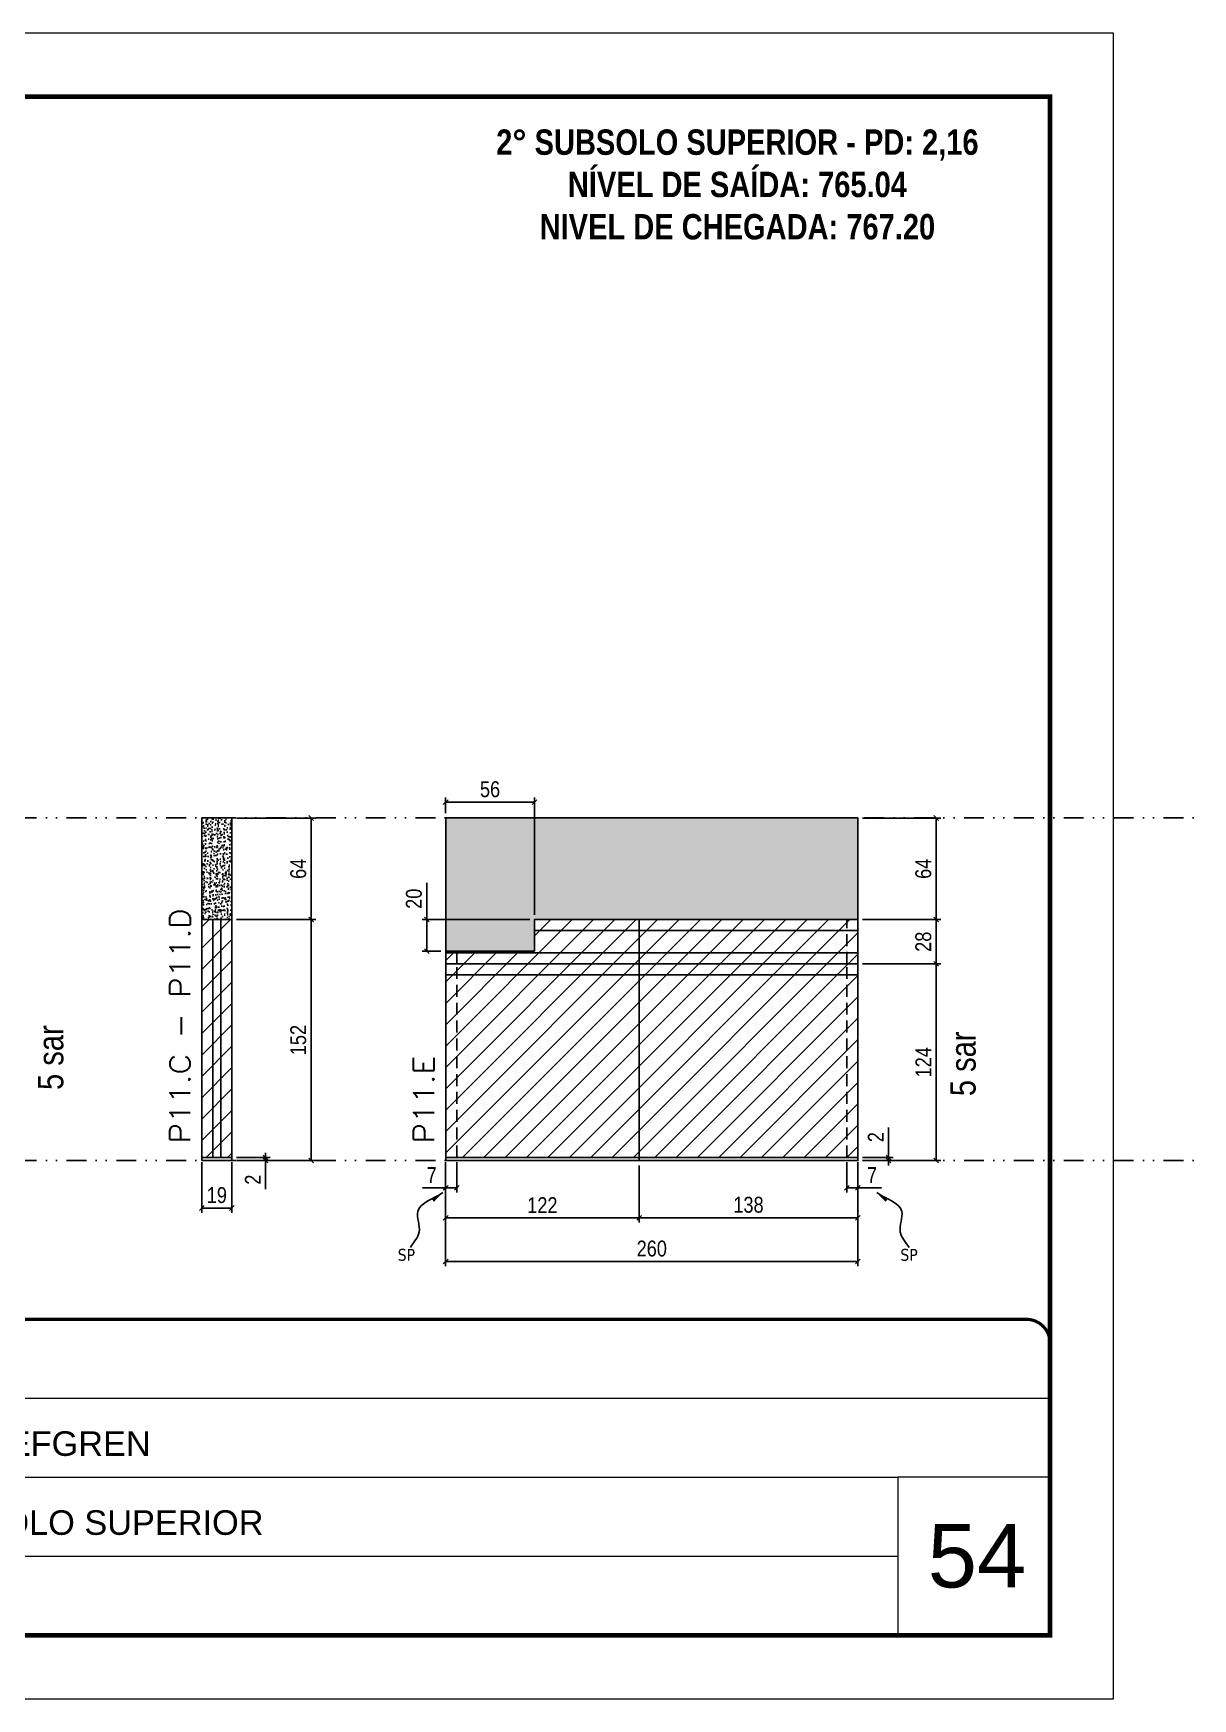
# Model space of a CAD drawing. Extents: x 13741 to 27878, y -21631 to 6985.
# Drawn here: x 16802 to 17533, y -8997 to -7947 of the extents above; entities that cross this region are included whole.
import ezdxf

# ---------------------------------------------------------------- set-up
doc = ezdxf.new("R2010")
doc.units = 0
for name, pattern in [('CONTINUO', [0]), ('DASHED', [0.75, 0.5, -0.25]), ('DIVIDE2', [0.625, 0.25, -0.125, 0, -0.125, 0, -0.125]), ('HIDDEN', [0.375, 0.25, -0.125])]:
    doc.linetypes.add(name, pattern=pattern)
for name, color, linetype, lineweight in [('CARIMBO', 255, 'Continuous', 9), ('Folhas', 255, 'Continuous', 9), ('Hachura', 251, 'Continuous', 9), ('SARRAFO DE PRESSAO', 251, 'DASHED', 9), ('Texto Seção', 7, 'Continuous', 15)]:
    doc.layers.add(name, color=color, linetype=linetype, lineweight=lineweight)
for name, color, linetype in [('COTA', 241, 'Continuous'), ('NOMENCLATURA', 7, 'Continuous'), ('Nível', 160, 'Continuous'), ('Painéis', 200, 'Continuous'), ('SARR_2.2x7', 40, 'Continuous'), ('Sarrafo de Pressão', 42, 'HIDDEN'), ('texto', 7, 'Continuous')]:
    doc.layers.add(name, color=color, linetype=linetype)
doc.styles.add('ARIAL', font='arial.ttf')
doc.styles.add('ARIAL_NARROW', font='ARIALN.TTF', dxfattribs={"height": 0.2})
doc.styles.add('COTA TECNICA', font='techl___.ttf', dxfattribs={"height": 10})
doc.styles.add('COTA TECNICA-50', font='techl___.ttf', dxfattribs={"height": 10})
doc.styles.add('REGUA-120', font='ROMANS.shx', dxfattribs={"height": 15})
doc.styles.add('ROMANC', font='techb___.ttf', dxfattribs={"height": 2.5})
doc.styles.get("Standard").update_dxf_attribs({"font": 'arial.ttf'})
doc.styles.add('Tecnologia', font='')
doc.styles.get('Tecnologia').set_extended_font_data('Forgotten Futurist')
doc.dimstyles.new('COTA PAINEL-50', dxfattribs={"dimtxt": 10, "dimasz": 3, "dimexe": 3, "dimexo": 3, "dimgap": 3, "dimtad": 1, "dimdec": 1, "dimzin": 12, "dimdsep": 46, "dimtxsty": 'COTA TECNICA-50', "dimblk1": 'OBLIQUE', "dimblk2": 'OBLIQUE', "dimsah": 1, "dimcen": 0.9, "dimclrd": 4, "dimclre": 4, "dimclrt": 240, "dimadec": 1, "dimazin": 3, "dimtfac": 1, "dimtdec": 1, "dimtmove": 0, "dimatfit": 3, "dimfxl": 1, "dimtolj": 1, "dimtzin": 12, "dimarcsym": 0})
doc.dimstyles.new('PAINEL', dxfattribs={"dimtxt": 10, "dimasz": 3, "dimexe": 3, "dimexo": 3, "dimgap": 3, "dimtad": 1, "dimdec": 1, "dimzin": 12, "dimdsep": 46, "dimtxsty": 'COTA TECNICA', "dimblk1": 'OBLIQUE', "dimblk2": 'OBLIQUE', "dimsah": 1, "dimcen": 0.9, "dimclrd": 4, "dimclre": 4, "dimclrt": 240, "dimadec": 1, "dimazin": 3, "dimtfac": 1, "dimtdec": 1, "dimtmove": 0, "dimatfit": 3, "dimfxl": 1, "dimtolj": 1, "dimtzin": 12, "dimarcsym": 0})
doc.dimstyles.get("Standard").update_dxf_attribs({"dimtxt": 0.18, "dimasz": 0.18, "dimexe": 0.18, "dimexo": 0.0625, "dimgap": 0.09, "dimtad": 0, "dimtih": 1, "dimtoh": 1, "dimdec": 4, "dimzin": 0, "dimdsep": 46, "dimtxsty": 'Standard', "dimcen": 0.09, "dimadec": 0, "dimazin": 0, "dimtfac": 1, "dimtdec": 4, "dimtofl": 0, "dimtmove": 0, "dimatfit": 3, "dimfxl": 1, "dimtolj": 1, "dimtzin": 0, "dimarcsym": 0})

# ---------------------------------------------------------------- blocks, each defined once
blk = doc.blocks.new('9999999999')
at = {"color": 30, "linetype": 'CONTINUO'}
for p, q in [((98564.6, 34230.2), (98564.6, 34429.4)), ((98564.6, 34379.6), (99584, 34379.6)), ((98564.6, 34329.8), (99488, 34329.8)), ((99584, 34329.8), (99488, 34329.8)), ((99488, 34329.8), (99488, 34230.2)), ((98564.6, 34280), (99488, 34280))]:
    blk.add_line(p, q, dxfattribs=at)
at = {"color": 30, "linetype": 'CONTINUO', "const_width": 2}
blk.add_lwpolyline([(99584, 34230.2), (99584, 34414.4, 0.414214), (99569, 34429.4), (98229, 34429.4, 0.414214), (98214, 34414.4), (98214, 34245.2, 0.414214), (98229, 34230.2), (99584, 34230.2)], format="xyb", dxfattribs=at)
at = {"layer": 'Folhas'}
blk.add_lwpolyline([(98139, 34190.2), (99624, 34190.2), (99624, 35240.2), (98139, 35240.2)], close=True, dxfattribs=at)
at = {"layer": 'Folhas', "color": 30, "const_width": 3}
blk.add_lwpolyline([(98214, 34230.2), (99584, 34230.2), (99584, 35200.2), (98214, 35200.2)], close=True, dxfattribs=at)
at = {"color": 7, "linetype": 'Continuous', "ltscale": 5, "style": 'ARIAL'}
for s, height, p in [('SKR', 15.48, (98837.7, 34393.1)), ('LEAF LOEFGREN', 15.483, (98837.7, 34343.3)), ('2° SUBSOLO SUPERIOR', 15.483, (98837.7, 34293.5)), ('NOVA SISTEMAS CONSTRUTIVOS', 11.059, (98263.2, 34267.2)), ('PILARES', 15.48, (98837.7, 34243.7))]:
    blk.add_text(s, height=height, dxfattribs=at).set_placement(p)
at = {"layer": 'Folhas', "color": 7, "style": 'Tecnologia', "width": 1.5}
for s, p in [('CLIENTE:', (98573.7, 34397.2)), ('OBRA:', (98573.7, 34347.3)), ('PAVIMENTO:', (98573.7, 34297.5)), ('PROJETO:', (98573.7, 34247.7))]:
    blk.add_text(s, height=14, dxfattribs=at).set_placement(p)
blk = doc.blocks.new('_Oblique')
at = {"color": 0, "linetype": 'ByBlock', "lineweight": -2}
blk.add_line((-0.5, -0.5), (0.5, 0.5), dxfattribs=at)
blk = doc.blocks.new('*D2138')
at = {"layer": 'COTA', "color": 4, "lineweight": -2, "transparency": 16777216}
for p, q in [((16908.5, -8658.5), (16908.5, -8690.4)), ((16927.5, -8658.5), (16927.5, -8690.4)), ((16908.5, -8687.4), (16927.5, -8687.4))]:
    blk.add_line(p, q, dxfattribs=at)
at = {"layer": 'Defpoints', "color": 0, "transparency": 16777216}
for p in [(16908.5, -8655.5), (16927.5, -8655.5), (16927.5, -8687.4)]:
    blk.add_point(p, dxfattribs=at)
at = {"layer": 'COTA', "color": 4, "lineweight": -2, "transparency": 16777216, "xscale": 3, "yscale": 3, "zscale": 3, "rotation": 180}
blk.add_blockref('_Oblique', (16908.5, -8687.4), dxfattribs=at)
at = {"layer": 'COTA', "color": 4, "lineweight": -2, "transparency": 16777216, "xscale": 3, "yscale": 3, "zscale": 3}
blk.add_blockref('_Oblique', (16927.5, -8687.4), dxfattribs=at)
at = {"layer": 'COTA', "color": 240, "transparency": 16777216, "insert": (16918, -8679.3), "char_height": 10, "attachment_point": 5, "style": 'COTA TECNICA'}
blk.add_mtext('\\A1;19', dxfattribs=at)
blk = doc.blocks.new('*D2139')
at = {"layer": 'COTA', "color": 4, "lineweight": -2, "transparency": 16777216}
for p, q in [((16930.5, -8655.5), (16951.7, -8655.5)), ((16930.5, -8657.5), (16951.7, -8657.5)), ((16948.7, -8655.5), (16948.7, -8652.5)), ((16948.7, -8655.5), (16948.7, -8657.5)), ((16948.7, -8657.5), (16948.7, -8675.6))]:
    blk.add_line(p, q, dxfattribs=at)
at = {"layer": 'Defpoints', "color": 0, "transparency": 16777216}
for p in [(16927.5, -8655.5), (16927.5, -8657.5), (16948.7, -8655.5)]:
    blk.add_point(p, dxfattribs=at)
at = {"layer": 'COTA', "color": 4, "lineweight": -2, "transparency": 16777216, "xscale": 3, "yscale": 3, "zscale": 3}
for p, rotation in [((16948.7, -8655.5), 270), ((16948.7, -8657.5), 90)]:
    blk.add_blockref('_Oblique', p, dxfattribs=dict(at, rotation=rotation))
at = {"layer": 'COTA', "color": 240, "transparency": 16777216, "insert": (16940.7, -8669.5), "char_height": 10, "attachment_point": 5, "rotation": 90, "style": 'COTA TECNICA-50'}
blk.add_mtext('\\A1;2', dxfattribs=at)
blk = doc.blocks.new('*D2140')
at = {"layer": 'COTA', "color": 4, "linetype": 'ByBlock', "lineweight": -2, "transparency": 16777216}
for p, q in [((16930.5, -8441.5), (16980.5, -8441.5)), ((16977.5, -8441.5), (16977.5, -8505.5)), ((16930.5, -8505.5), (16980.5, -8505.5))]:
    blk.add_line(p, q, dxfattribs=at)
at = {"layer": 'Defpoints', "color": 0, "linetype": 'ByBlock', "transparency": 16777216}
for p in [(16927.5, -8441.5), (16927.5, -8505.5), (16977.5, -8505.5)]:
    blk.add_point(p, dxfattribs=at)
at = {"layer": 'COTA', "color": 4, "linetype": 'ByBlock', "lineweight": -2, "transparency": 16777216, "xscale": 3, "yscale": 3, "zscale": 3}
for p, rotation in [((16977.5, -8441.5), 90), ((16977.5, -8505.5), 270)]:
    blk.add_blockref('_Oblique', p, dxfattribs=dict(at, rotation=rotation))
at = {"layer": 'COTA', "color": 240, "linetype": 'ByBlock', "transparency": 16777216, "insert": (16969.4, -8473.5), "char_height": 10, "attachment_point": 5, "rotation": 90, "style": 'COTA TECNICA'}
blk.add_mtext('\\A1;64', dxfattribs=at)
blk = doc.blocks.new('*D2141')
at = {"layer": 'COTA', "color": 4, "lineweight": -2, "transparency": 16777216}
for p, q in [((16930.5, -8505.5), (16980.5, -8505.5)), ((16977.5, -8657.5), (16977.5, -8505.5)), ((16930.5, -8657.5), (16980.5, -8657.5))]:
    blk.add_line(p, q, dxfattribs=at)
at = {"layer": 'Defpoints', "color": 0, "transparency": 16777216}
for p in [(16927.5, -8505.5), (16977.5, -8505.5), (16927.5, -8657.5)]:
    blk.add_point(p, dxfattribs=at)
at = {"layer": 'COTA', "color": 4, "lineweight": -2, "transparency": 16777216, "xscale": 3, "yscale": 3, "zscale": 3}
for p, rotation in [((16977.5, -8505.5), 90), ((16977.5, -8657.5), 270)]:
    blk.add_blockref('_Oblique', p, dxfattribs=dict(at, rotation=rotation))
at = {"layer": 'COTA', "color": 240, "transparency": 16777216, "insert": (16969.4, -8581.5), "char_height": 10, "attachment_point": 5, "rotation": 90, "style": 'COTA TECNICA-50'}
blk.add_mtext('\\A1;152', dxfattribs=at)
blk = doc.blocks.new('*D2149')
at = {"layer": 'COTA', "color": 4, "lineweight": -2, "transparency": 16777216}
for p, q in [((17062.3, -8658.5), (17062.3, -8724.1)), ((17322.3, -8658.5), (17322.3, -8724.1)), ((17322.3, -8721.1), (17062.3, -8721.1))]:
    blk.add_line(p, q, dxfattribs=at)
at = {"layer": 'Defpoints', "color": 0, "transparency": 16777216}
for p in [(17062.3, -8655.5), (17322.3, -8655.5), (17062.3, -8721.1)]:
    blk.add_point(p, dxfattribs=at)
at = {"layer": 'COTA', "color": 4, "lineweight": -2, "transparency": 16777216, "xscale": 3, "yscale": 3, "zscale": 3, "rotation": 180}
blk.add_blockref('_Oblique', (17062.3, -8721.1), dxfattribs=at)
at = {"layer": 'COTA', "color": 4, "lineweight": -2, "transparency": 16777216, "xscale": 3, "yscale": 3, "zscale": 3}
blk.add_blockref('_Oblique', (17322.3, -8721.1), dxfattribs=at)
at = {"layer": 'COTA', "color": 240, "transparency": 16777216, "insert": (17192.3, -8713), "char_height": 10, "attachment_point": 5, "style": 'COTA TECNICA'}
blk.add_mtext('\\A1;260', dxfattribs=at)
blk = doc.blocks.new('*D2150')
at = {"layer": 'COTA', "color": 4, "lineweight": -2, "transparency": 16777216}
for p, q in [((17315.3, -8658.5), (17315.3, -8677.7)), ((17322.3, -8660.5), (17322.3, -8677.7)), ((17315.3, -8674.7), (17322.3, -8674.7)), ((17322.3, -8674.7), (17337.1, -8674.7))]:
    blk.add_line(p, q, dxfattribs=at)
at = {"layer": 'Defpoints', "color": 0, "transparency": 16777216}
for p in [(17315.3, -8655.5), (17322.3, -8657.5), (17322.3, -8674.7)]:
    blk.add_point(p, dxfattribs=at)
at = {"layer": 'COTA', "color": 4, "lineweight": -2, "transparency": 16777216, "xscale": 3, "yscale": 3, "zscale": 3, "rotation": 180}
blk.add_blockref('_Oblique', (17315.3, -8674.7), dxfattribs=at)
at = {"layer": 'COTA', "color": 4, "lineweight": -2, "transparency": 16777216, "xscale": 3, "yscale": 3, "zscale": 3}
blk.add_blockref('_Oblique', (17322.3, -8674.7), dxfattribs=at)
at = {"layer": 'COTA', "color": 240, "transparency": 16777216, "insert": (17331.2, -8666.6), "char_height": 10, "attachment_point": 5, "style": 'COTA TECNICA-50'}
blk.add_mtext('\\A1;7', dxfattribs=at)
blk = doc.blocks.new('*D2151')
at = {"layer": 'COTA', "color": 4, "lineweight": -2, "transparency": 16777216}
for p, q in [((17062.3, -8660.5), (17062.3, -8677.7)), ((17069.3, -8658.5), (17069.3, -8677.7)), ((17062.3, -8674.7), (17047.6, -8674.7)), ((17069.3, -8674.7), (17062.3, -8674.7))]:
    blk.add_line(p, q, dxfattribs=at)
at = {"layer": 'Defpoints', "color": 0, "transparency": 16777216}
for p in [(17062.3, -8657.5), (17069.3, -8655.5), (17062.3, -8674.7)]:
    blk.add_point(p, dxfattribs=at)
at = {"layer": 'COTA', "color": 4, "lineweight": -2, "transparency": 16777216, "xscale": 3, "yscale": 3, "zscale": 3, "rotation": 180}
blk.add_blockref('_Oblique', (17062.3, -8674.7), dxfattribs=at)
at = {"layer": 'COTA', "color": 4, "lineweight": -2, "transparency": 16777216, "xscale": 3, "yscale": 3, "zscale": 3}
blk.add_blockref('_Oblique', (17069.3, -8674.7), dxfattribs=at)
at = {"layer": 'COTA', "color": 240, "transparency": 16777216, "insert": (17053.5, -8666.6), "char_height": 10, "attachment_point": 5, "style": 'COTA TECNICA-50'}
blk.add_mtext('\\A1;7', dxfattribs=at)
blk = doc.blocks.new('*D2152')
at = {"layer": 'COTA', "color": 4, "lineweight": -2, "transparency": 16777216}
for p, q in [((17341.6, -8655.5), (17341.6, -8636.7)), ((17325.3, -8655.5), (17344.6, -8655.5)), ((17325.3, -8657.5), (17344.6, -8657.5)), ((17341.6, -8657.5), (17341.6, -8655.5)), ((17341.6, -8657.5), (17341.6, -8660.5))]:
    blk.add_line(p, q, dxfattribs=at)
at = {"layer": 'Defpoints', "color": 0, "transparency": 16777216}
for p in [(17322.3, -8655.5), (17322.3, -8657.5), (17341.6, -8657.5)]:
    blk.add_point(p, dxfattribs=at)
at = {"layer": 'COTA', "color": 4, "lineweight": -2, "transparency": 16777216, "xscale": 3, "yscale": 3, "zscale": 3}
for p, rotation in [((17341.6, -8655.5), 270), ((17341.6, -8657.5), 90)]:
    blk.add_blockref('_Oblique', p, dxfattribs=dict(at, rotation=rotation))
at = {"layer": 'COTA', "color": 240, "transparency": 16777216, "insert": (17333.6, -8642.7), "char_height": 10, "attachment_point": 5, "rotation": 90, "style": 'COTA TECNICA-50'}
blk.add_mtext('\\A1;2', dxfattribs=at)
blk = doc.blocks.new('*D2153')
at = {"layer": 'COTA', "color": 4, "linetype": 'ByBlock', "lineweight": -2, "transparency": 16777216}
for p, q in [((17325.3, -8533.5), (17374.7, -8533.5)), ((17371.7, -8657.5), (17371.7, -8533.5)), ((17325.3, -8657.5), (17374.7, -8657.5))]:
    blk.add_line(p, q, dxfattribs=at)
at = {"layer": 'Defpoints', "color": 0, "linetype": 'ByBlock', "transparency": 16777216}
for p in [(17322.3, -8533.5), (17371.7, -8533.5), (17322.3, -8657.5)]:
    blk.add_point(p, dxfattribs=at)
at = {"layer": 'COTA', "color": 4, "linetype": 'ByBlock', "lineweight": -2, "transparency": 16777216, "xscale": 3, "yscale": 3, "zscale": 3}
for p, rotation in [((17371.7, -8533.5), 90), ((17371.7, -8657.5), 270)]:
    blk.add_blockref('_Oblique', p, dxfattribs=dict(at, rotation=rotation))
at = {"layer": 'COTA', "color": 240, "linetype": 'ByBlock', "transparency": 16777216, "insert": (17363.6, -8595.5), "char_height": 10, "attachment_point": 5, "rotation": 90, "style": 'COTA TECNICA'}
blk.add_mtext('\\A1;124', dxfattribs=at)
blk = doc.blocks.new('*D2154')
at = {"layer": 'COTA', "color": 4, "linetype": 'ByBlock', "lineweight": -2, "transparency": 16777216}
for p, q in [((17325.3, -8533.5), (17374.7, -8533.5)), ((17371.7, -8657.5), (17371.7, -8533.5)), ((17325.3, -8657.5), (17374.7, -8657.5))]:
    blk.add_line(p, q, dxfattribs=at)
at = {"layer": 'Defpoints', "color": 0, "linetype": 'ByBlock', "transparency": 16777216}
for p in [(17322.3, -8533.5), (17371.7, -8533.5), (17322.3, -8657.5)]:
    blk.add_point(p, dxfattribs=at)
at = {"layer": 'COTA', "color": 4, "linetype": 'ByBlock', "lineweight": -2, "transparency": 16777216, "xscale": 3, "yscale": 3, "zscale": 3}
for p, rotation in [((17371.7, -8533.5), 90), ((17371.7, -8657.5), 270)]:
    blk.add_blockref('_Oblique', p, dxfattribs=dict(at, rotation=rotation))
at = {"layer": 'COTA', "color": 240, "linetype": 'ByBlock', "transparency": 16777216, "insert": (17363.6, -8595.5), "char_height": 10, "attachment_point": 5, "rotation": 90, "style": 'COTA TECNICA'}
blk.add_mtext('\\A1;124', dxfattribs=at)
blk = doc.blocks.new('*D2155')
at = {"layer": 'COTA', "color": 4, "lineweight": -2, "transparency": 16777216}
for p, q in [((17184.3, -8660.5), (17184.3, -8696.6)), ((17322.3, -8660.5), (17322.3, -8696.6)), ((17184.3, -8693.6), (17322.3, -8693.6))]:
    blk.add_line(p, q, dxfattribs=at)
at = {"layer": 'Defpoints', "color": 0, "transparency": 16777216}
for p in [(17184.3, -8657.5), (17322.3, -8657.5), (17322.3, -8693.6)]:
    blk.add_point(p, dxfattribs=at)
at = {"layer": 'COTA', "color": 4, "lineweight": -2, "transparency": 16777216, "xscale": 3, "yscale": 3, "zscale": 3, "rotation": 180}
blk.add_blockref('_Oblique', (17184.3, -8693.6), dxfattribs=at)
at = {"layer": 'COTA', "color": 4, "lineweight": -2, "transparency": 16777216, "xscale": 3, "yscale": 3, "zscale": 3}
blk.add_blockref('_Oblique', (17322.3, -8693.6), dxfattribs=at)
at = {"layer": 'COTA', "color": 240, "transparency": 16777216, "insert": (17253.3, -8685.4), "char_height": 10, "attachment_point": 5, "style": 'COTA TECNICA'}
blk.add_mtext('\\A1;138', dxfattribs=at)
blk = doc.blocks.new('*D2156')
at = {"layer": 'COTA', "color": 4, "lineweight": -2, "transparency": 16777216}
for p, q in [((17062.3, -8660.5), (17062.3, -8696.6)), ((17184.3, -8660.5), (17184.3, -8696.6)), ((17062.3, -8693.6), (17184.3, -8693.6))]:
    blk.add_line(p, q, dxfattribs=at)
at = {"layer": 'Defpoints', "color": 0, "transparency": 16777216}
for p in [(17062.3, -8657.5), (17184.3, -8657.5), (17184.3, -8693.6)]:
    blk.add_point(p, dxfattribs=at)
at = {"layer": 'COTA', "color": 4, "lineweight": -2, "transparency": 16777216, "xscale": 3, "yscale": 3, "zscale": 3, "rotation": 180}
blk.add_blockref('_Oblique', (17062.3, -8693.6), dxfattribs=at)
at = {"layer": 'COTA', "color": 4, "lineweight": -2, "transparency": 16777216, "xscale": 3, "yscale": 3, "zscale": 3}
blk.add_blockref('_Oblique', (17184.3, -8693.6), dxfattribs=at)
at = {"layer": 'COTA', "color": 240, "transparency": 16777216, "insert": (17123.3, -8685.6), "char_height": 10, "attachment_point": 5, "style": 'COTA TECNICA'}
blk.add_mtext('\\A1;122', dxfattribs=at)
blk = doc.blocks.new('*D2185')
at = {"layer": 'COTA', "color": 4, "lineweight": -2, "transparency": 16777216}
for p, q in [((17062.3, -8438.5), (17062.3, -8428.5)), ((17118.3, -8431.5), (17062.3, -8431.5)), ((17118.3, -8502.5), (17118.3, -8428.5))]:
    blk.add_line(p, q, dxfattribs=at)
at = {"layer": 'Defpoints', "color": 0, "transparency": 16777216}
for p in [(17062.3, -8431.5), (17062.3, -8441.5), (17118.3, -8505.5)]:
    blk.add_point(p, dxfattribs=at)
at = {"layer": 'COTA', "color": 4, "lineweight": -2, "transparency": 16777216, "xscale": 3, "yscale": 3, "zscale": 3, "rotation": 180}
blk.add_blockref('_Oblique', (17062.3, -8431.5), dxfattribs=at)
at = {"layer": 'COTA', "color": 4, "lineweight": -2, "transparency": 16777216, "xscale": 3, "yscale": 3, "zscale": 3}
blk.add_blockref('_Oblique', (17118.3, -8431.5), dxfattribs=at)
at = {"layer": 'COTA', "color": 240, "transparency": 16777216, "insert": (17090.3, -8423.4), "char_height": 10, "attachment_point": 5, "style": 'COTA TECNICA'}
blk.add_mtext('\\A1;56', dxfattribs=at)
blk = doc.blocks.new('*D2186')
at = {"layer": 'COTA', "color": 4, "lineweight": -2, "transparency": 16777216}
for p, q in [((17050.4, -8505.5), (17050.4, -8482.3)), ((17115.3, -8505.5), (17047.4, -8505.5)), ((17050.4, -8525.5), (17050.4, -8505.5)), ((17059.3, -8525.5), (17047.4, -8525.5))]:
    blk.add_line(p, q, dxfattribs=at)
at = {"layer": 'Defpoints', "color": 0, "transparency": 16777216}
for p in [(17050.4, -8505.5), (17118.3, -8505.5), (17062.3, -8525.5)]:
    blk.add_point(p, dxfattribs=at)
at = {"layer": 'COTA', "color": 4, "lineweight": -2, "transparency": 16777216, "xscale": 3, "yscale": 3, "zscale": 3}
for p, rotation in [((17050.4, -8505.5), 90), ((17050.4, -8525.5), 270)]:
    blk.add_blockref('_Oblique', p, dxfattribs=dict(at, rotation=rotation))
at = {"layer": 'COTA', "color": 240, "transparency": 16777216, "insert": (17042.3, -8492.4), "char_height": 10, "attachment_point": 5, "rotation": 90, "style": 'COTA TECNICA'}
blk.add_mtext('\\A1;20', dxfattribs=at)
blk = doc.blocks.new('*D2187')
at = {"layer": 'COTA', "color": 4, "lineweight": -2, "transparency": 16777216}
for p, q in [((17325.3, -8505.5), (17374.7, -8505.5)), ((17371.7, -8533.5), (17371.7, -8505.5)), ((17325.3, -8533.5), (17374.7, -8533.5))]:
    blk.add_line(p, q, dxfattribs=at)
at = {"layer": 'Defpoints', "color": 0, "transparency": 16777216}
for p in [(17322.3, -8505.5), (17371.7, -8505.5), (17322.3, -8533.5)]:
    blk.add_point(p, dxfattribs=at)
at = {"layer": 'COTA', "color": 4, "lineweight": -2, "transparency": 16777216, "xscale": 3, "yscale": 3, "zscale": 3}
for p, rotation in [((17371.7, -8505.5), 90), ((17371.7, -8533.5), 270)]:
    blk.add_blockref('_Oblique', p, dxfattribs=dict(at, rotation=rotation))
at = {"layer": 'COTA', "color": 240, "transparency": 16777216, "insert": (17363.6, -8519.5), "char_height": 10, "attachment_point": 5, "rotation": 90, "style": 'COTA TECNICA'}
blk.add_mtext('\\A1;28', dxfattribs=at)
blk = doc.blocks.new('*D2188')
at = {"layer": 'COTA', "color": 4, "lineweight": -2, "transparency": 16777216}
for p, q in [((17325.3, -8441.5), (17374.7, -8441.5)), ((17371.7, -8505.5), (17371.7, -8441.5)), ((17325.3, -8505.5), (17374.7, -8505.5))]:
    blk.add_line(p, q, dxfattribs=at)
at = {"layer": 'Defpoints', "color": 0, "transparency": 16777216}
for p in [(17322.3, -8441.5), (17371.7, -8441.5), (17322.3, -8505.5)]:
    blk.add_point(p, dxfattribs=at)
at = {"layer": 'COTA', "color": 4, "lineweight": -2, "transparency": 16777216, "xscale": 3, "yscale": 3, "zscale": 3}
for p, rotation in [((17371.7, -8441.5), 90), ((17371.7, -8505.5), 270)]:
    blk.add_blockref('_Oblique', p, dxfattribs=dict(at, rotation=rotation))
at = {"layer": 'COTA', "color": 240, "transparency": 16777216, "insert": (17363.6, -8473.5), "char_height": 10, "attachment_point": 5, "rotation": 90, "style": 'COTA TECNICA'}
blk.add_mtext('\\A1;64', dxfattribs=at)

msp = doc.modelspace()

# ---------------------------------------------------------------- hatches: boundary and pattern name
at = {"layer": 'COTA'}
h = msp.add_hatch(dxfattribs=at)
h.set_pattern_fill('AR-CONC', color=256, scale=0.03)
h.set_pattern_definition([(50, (1225.6464, -12754.326), (5.4655401, -0.4781726), [0.5715, -6.2865]), (355, (1225.6464, -12754.326), (-1.0573026, 5.7317054), [0.4572, -5.0292175]), (100.451445, (1226.102, -12754.366), (4.4082374, 5.2535326), [0.4857003, -5.3427073]), (46.1842, (1225.6464, -12752.802), (8.1323712, -1.2612698), [0.85725, -9.42975]), (96.63556, (1226.324, -12752.907), (7.122124, 7.4227837), [0.7285507, -8.0140682]), (351.18415, (1225.646, -12752.802), (7.122124, 7.4227837), [0.685799, -7.543792]), (21, (1226.4084, -12753.183), (4.5484317, -3.067956), [0.5715, -6.2865]), (326, (1226.4084, -12753.183), (1.8540609, 5.525639), [0.4572, -5.0292]), (71.451445, (1226.7874, -12753.439), (6.4024926, 2.457683), [0.4857003, -5.3426981]), (37.5, (1225.6464, -12754.3262), (0.0926581, 2.53665117), [0, -4.96824, 0, -5.1054, 0, -5.04825]), (7.5, (1225.6464, -12754.3262), (2.00458988, 3.00541724), [0, -2.91084, 0, -4.85394, 0, -1.92405]), (327.5, (1223.9471, -12754.3262), (4.06771786, -0.17186232), [0, -1.905, 0, -5.9436, 0, -7.8867]), (317.5, (1223.185, -12754.3262), (4.44387544, 0.7627947), [0, -2.4765, 0, -3.94716, 0, -5.6007])])
h.paths.add_polyline_path([(16927.51, -8441.47), (16908.51, -8441.47), (16908.51, -8505.49), (16927.51, -8505.49)])
h = msp.add_hatch(dxfattribs=at)
h.set_pattern_fill('AR-CONC', color=256, scale=0.03)
h.paths.add_polyline_path([(17322.32, -8505.47), (17322.32, -8441.47), (17062.32, -8441.47), (17062.32, -8525.47), (17118.32, -8525.47), (17118.32, -8505.47)])
at = {"layer": 'Hachura', "linetype": 'ByBlock'}
h = msp.add_hatch(dxfattribs=at)
h.set_pattern_fill('ANSI31', color=256, scale=3)
h.paths.add_polyline_path([(16146.39, -8533.47), (16146.39, -8655.47), (16268.39, -8655.47), (16268.39, -8533.47)])
h.paths.add_polyline_path([(16146.39, -8441.47), (16146.39, -8533.47), (16268.39, -8533.47), (16268.39, -8441.47)])
h.paths.add_polyline_path([(16268.39, -8533.47), (16346.39, -8533.47), (16346.39, -8441.47), (16268.39, -8441.47)])
h.paths.add_polyline_path([(16268.39, -8655.47), (16346.39, -8655.47), (16346.39, -8533.47), (16268.39, -8533.47)])
h.paths.add_polyline_path([(16508.93, -8655.47), (16746.93, -8655.47), (16746.93, -8533.47), (16508.93, -8533.47)])
h.paths.add_polyline_path([(16625.93, -8533.47), (16625.93, -8485.47), (16598.93, -8485.47), (16598.93, -8455.47), (16508.93, -8455.47), (16508.93, -8533.47)])
h.paths.add_polyline_path([(16625.93, -8465.47), (16625.93, -8533.47), (16746.93, -8533.47), (16746.93, -8525.47), (16723.93, -8525.47), (16723.93, -8465.47)])
h.paths.add_polyline_path([(16927.51, -8505.49), (16908.51, -8505.49), (16908.51, -8655.47), (16927.51, -8655.47)])
h.paths.add_polyline_path([(17184.32, -8655.47), (17184.32, -8533.47), (17062.32, -8533.47), (17062.32, -8655.47)])
h.paths.add_polyline_path([(17322.32, -8533.47), (17184.32, -8533.47), (17184.32, -8655.47), (17322.32, -8655.47)])
h.paths.add_polyline_path([(17322.32, -8533.47), (17322.32, -8505.47), (17184.32, -8505.47), (17184.32, -8533.47)])
h.paths.add_polyline_path([(17184.32, -8533.47), (17184.32, -8505.47), (17118.32, -8505.47), (17118.32, -8525.47), (17062.32, -8525.47), (17062.32, -8533.47)])

# ---------------------------------------------------------------- linework, layer by layer
at = {"layer": 'COTA'}
for p, q in [((17062.32, -8441.47), (17322.32, -8441.47)), ((17062.32, -8525.47), (17062.32, -8441.47)), ((17322.32, -8505.47), (17322.32, -8441.47))]:
    msp.add_line(p, q, dxfattribs=at)
at = {"layer": 'COTA', "linetype": 'ByBlock'}
msp.add_lwpolyline([(16908.51, -8505.49), (16927.51, -8505.49), (16927.51, -8441.47), (16908.51, -8441.47)], close=True, dxfattribs=at)
at = {"layer": 'Nível', "color": 4, "linetype": 'DIVIDE2', "ltscale": 50}
for p, q in [((13741.09, -8441.47), (21531.15, -8441.47)), ((13741.09, -8657.47), (21531.15, -8657.47))]:
    msp.add_line(p, q, dxfattribs=at)
at = {"layer": 'Painéis'}
for p, q in [((16908.51, -8505.49), (16908.51, -8655.47)), ((16908.51, -8505.49), (16927.51, -8505.49)), ((16927.51, -8505.49), (16908.51, -8505.49)), ((16927.51, -8505.49), (16927.51, -8655.47)), ((17118.32, -8505.47), (17322.32, -8505.47)), ((17118.32, -8505.47), (17118.32, -8525.47)), ((17184.32, -8657.47), (17184.32, -8505.47)), ((17322.32, -8655.47), (17322.32, -8505.47)), ((17062.32, -8525.47), (17062.32, -8655.47)), ((17062.32, -8525.47), (17118.32, -8525.47)), ((17062.32, -8533.47), (17322.32, -8533.47)), ((16908.51, -8655.47), (16927.51, -8655.47)), ((16908.51, -8655.47), (16927.51, -8655.47)), ((16908.51, -8657.47), (16908.51, -8655.47)), ((16927.51, -8657.47), (16908.51, -8657.47)), ((16927.51, -8655.47), (16927.51, -8657.47))]:
    msp.add_line(p, q, dxfattribs=at)
msp.add_lwpolyline([(17322.32, -8655.47), (17062.32, -8655.47), (17062.32, -8657.47), (17322.32, -8657.47)], close=True, dxfattribs=at)
at = {"layer": 'SARR_2.2x7'}
for p, q in [((16915.51, -8505.47), (16915.51, -8655.47)), ((16920.51, -8505.47), (16920.51, -8655.47)), ((17118.32, -8512.47), (17322.32, -8512.47)), ((17062.32, -8526.47), (17322.32, -8526.47)), ((17062.32, -8540.47), (17322.32, -8540.47))]:
    msp.add_line(p, q, dxfattribs=at)
at = {"layer": 'Sarrafo de Pressão', "ltscale": 30}
for p, q in [((17315.32, -8533.47), (17315.32, -8505.47)), ((17069.32, -8533.47), (17069.32, -8525.47)), ((17069.32, -8655.47), (17069.32, -8533.47)), ((17315.32, -8655.47), (17315.32, -8533.47))]:
    msp.add_line(p, q, dxfattribs=at)

# ---------------------------------------------------------------- block references
at = {"layer": 'SARRAFO DE PRESSAO', "color": 6, "linetype": 'ByBlock'}
msp.add_blockref('9999999999', (-82140.51, -43186.95), dxfattribs=at)

# ---------------------------------------------------------------- texts
at = {"layer": 'CARIMBO', "style": 'ARIAL'}
msp.add_text('54', height=40, dxfattribs=at).set_placement((17366.33, -8926.61))
at = {"layer": 'NOMENCLATURA', "style": 'ARIAL_NARROW'}
for p in [(16821.17, -8612.95), (17396.57, -8616.85)]:
    msp.add_text('5 sar', height=16, rotation=90, dxfattribs=at).set_placement(p)
at = {"layer": 'NOMENCLATURA', "color": 2, "insert": (17246.31, -7980.69), "char_height": 16, "attachment_point": 2, "style": 'ROMANC'}
msp.add_mtext_dynamic_manual_height_columns('\\P2° SUBSOLO SUPERIOR - PD: 2,16\\PNÍVEL DE SAÍDA: 765.04\\PNIVEL DE CHEGADA: 767.20', width=432.3511, gutter_width=1, heights=[0], dxfattribs=at)
at = {"layer": 'texto', "color": 0, "char_height": 7.5, "attachment_point": 5}
for insert in [(17037.55, -8716.96), (17354.57, -8716.96)]:
    msp.add_mtext('{\\fTahoma|b0|i0|c0|p34;\\C4;SP}', dxfattribs=dict(at, insert=insert))
at = {"layer": 'Texto Seção', "style": 'REGUA-120', "width": 1.1}
for s, p in [('P11.C - P11.D', (16901.26, -8646.7)), ('P11.E', (17055.07, -8646.7))]:
    msp.add_text(s, height=13, rotation=90, dxfattribs=at).set_placement(p)

# ---------------------------------------------------------------- dimensions: what is measured, and where the dimension line sits
at = {"layer": 'COTA'}
for base, p1, p2, dimstyle, picture, middle in [((17062.32, -8431.49), (17118.32, -8505.47), (17062.32, -8441.47), 'PAINEL', '*D2185', (17090.32, -8423.38)), ((17184.32, -8693.65), (17062.32, -8657.47), (17184.32, -8657.47), 'PAINEL', '*D2156', (17123.32, -8685.59)), ((17322.32, -8674.71), (17315.32, -8655.47), (17322.32, -8657.47), 'COTA PAINEL-50', '*D2150', (17331.19, -8666.63))]:
    dim = msp.add_linear_dim(base=base, p1=p1, p2=p2, dimstyle=dimstyle, dxfattribs=at)
    dim.commit()
    dim.dimension.update_dxf_attribs({"geometry": picture, "text_midpoint": middle})
at = {"layer": 'COTA', "linetype": 'ByBlock'}
dim = msp.add_linear_dim(base=(16977.5, -8505.49), p1=(16927.51, -8441.47), p2=(16927.51, -8505.49), angle=90, dimstyle='PAINEL', dxfattribs=at)
dim.commit()
dim.dimension.update_dxf_attribs({"geometry": '*D2140', "text_midpoint": (16969.4, -8473.48)})
at = {"layer": 'COTA'}
for base, p1, p2, angle, dimstyle, picture, middle in [((17371.69, -8441.47), (17322.32, -8505.47), (17322.32, -8441.47), 90, 'PAINEL', '*D2188', (17363.59, -8473.47)), ((17050.38, -8505.47), (17062.32, -8525.47), (17118.32, -8505.47), 90, 'PAINEL', '*D2186', (17042.27, -8492.36)), ((16977.5, -8505.47), (16927.51, -8657.47), (16927.51, -8505.47), 90, 'COTA PAINEL-50', '*D2141', (16969.39, -8581.47)), ((17371.69, -8505.47), (17322.32, -8533.47), (17322.32, -8505.47), 90, 'PAINEL', '*D2187', (17363.6, -8519.47)), ((17062.32, -8674.71), (17069.32, -8655.47), (17062.32, -8657.47), 180, 'COTA PAINEL-50', '*D2151', (17053.46, -8666.63))]:
    dim = msp.add_linear_dim(base=base, p1=p1, p2=p2, angle=angle, dimstyle=dimstyle, dxfattribs=at)
    dim.commit()
    dim.dimension.update_dxf_attribs({"geometry": picture, "text_midpoint": middle})
at = {"layer": 'COTA', "linetype": 'ByBlock'}
for picture in ['*D2153', '*D2154']:
    dim = msp.add_aligned_dim(p1=(17322.32, -8657.47), p2=(17322.32, -8533.47), distance=-49.37, dimstyle='PAINEL', dxfattribs=at)
    dim.commit()
    dim.dimension.update_dxf_attribs({"geometry": picture, "text_midpoint": (17363.62, -8595.47)})
at = {"layer": 'COTA'}
for base, p1, p2, picture, middle in [((17341.58, -8657.47), (17322.32, -8655.47), (17322.32, -8657.47), '*D2152', (17341.58, -8642.72)), ((16948.7, -8655.47), (16927.51, -8657.47), (16927.51, -8655.47), '*D2139', (16948.7, -8669.52))]:
    dim = msp.add_linear_dim(base=base, p1=p1, p2=p2, angle=90, dimstyle='COTA PAINEL-50', dxfattribs=at)
    dim.commit()
    dim.dimension.update_dxf_attribs({"geometry": picture, "text_midpoint": middle, "dimtype": 160})
for base, p1, p2, override, picture, middle in [((16927.51, -8687.36), (16908.51, -8655.47), (16927.51, -8655.47), {"dimarcsym": 2}, '*D2138', (16918.01, -8679.27)), ((17322.32, -8693.65), (17184.32, -8657.47), (17322.32, -8657.47), {"dimtmove": 1}, '*D2155', (17253.32, -8685.4))]:
    dim = msp.add_linear_dim(base=base, p1=p1, p2=p2, dimstyle='PAINEL', override=override, dxfattribs=at)
    dim.commit()
    dim.dimension.update_dxf_attribs({"geometry": picture, "text_midpoint": middle})
dim = msp.add_linear_dim(base=(17062.32, -8721.08), p1=(17322.32, -8655.47), p2=(17062.32, -8655.47), angle=180, dimstyle='PAINEL', override={"dimarcsym": 2}, dxfattribs=at)
dim.commit()
dim.dimension.update_dxf_attribs({"geometry": '*D2149', "text_midpoint": (17192.32, -8712.98)})

# ---------------------------------------------------------------- leaders
at = {"layer": 'COTA', "path_type": 1}
for points in [[(17060.49, -8677.65), (17044.71, -8689.48), (17045.63, -8702.49), (17040.08, -8712.27)], [(17334.15, -8677.65), (17349.94, -8689.48), (17349.01, -8702.49), (17354.57, -8712.27)]]:
    msp.add_leader(points, dimstyle='Standard', override={"dimasz": 8}, dxfattribs=at)

doc.saveas('drawing.dxf')
